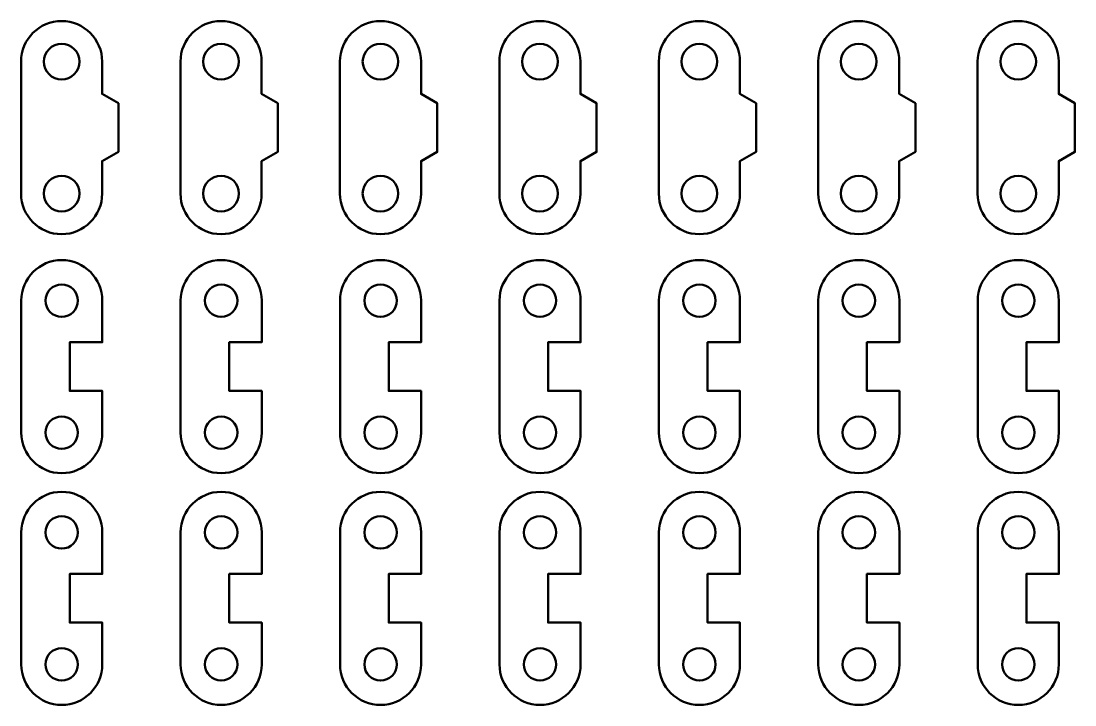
# Model space of a CAD drawing. Header units: inches. Extents: x 247 to 2765, y -1897 to -1110.
# Drawn here: x 1203.3 to 1268.3, y -1416.8 to -1374.7 of the extents above; entities that cross this region are included whole.
import ezdxf

# ---------------------------------------------------------------- set-up
doc = ezdxf.new("R2010")
doc.units = ezdxf.units.IN
doc.header["$MEASUREMENT"] = 0
doc.layers.add('Layer 1', color=7, linetype='Continuous')

msp = doc.modelspace()

# ---------------------------------------------------------------- linework, layer by layer
at = {"layer": 'Layer 1', "color": 18, "lineweight": 50, "true_color": 0x010101}
for points, knots in [([(1205.842, -1374.687), (1204.464, -1374.687), (1203.342, -1375.809), (1203.342, -1377.187), (1203.342, -1377.187), (1203.342, -1385.322), (1203.342, -1385.322), (1203.342, -1386.701), (1204.464, -1387.822), (1205.842, -1387.822), (1207.22, -1387.822), (1208.342, -1386.701), (1208.342, -1385.322), (1208.342, -1385.322), (1208.342, -1383.318), (1208.342, -1383.318), (1208.342, -1383.318), (1209.34, -1382.75), (1209.34, -1382.75), (1209.34, -1382.75), (1209.34, -1379.75), (1209.34, -1379.75), (1209.34, -1379.75), (1208.342, -1379.181), (1208.342, -1379.181), (1208.342, -1379.181), (1208.342, -1377.188), (1208.342, -1377.188), (1208.342, -1375.809), (1207.22, -1374.687), (1205.842, -1374.687)], [0, 0, 0, 0, 1, 1, 1, 2, 2, 2, 3, 3, 3, 4, 4, 4, 5, 5, 5, 6, 6, 6, 7, 7, 7, 8, 8, 8, 9, 9, 9, 10, 10, 10, 10]), ([(1215.673, -1374.687), (1214.295, -1374.687), (1213.173, -1375.809), (1213.173, -1377.187), (1213.173, -1377.187), (1213.173, -1385.322), (1213.173, -1385.322), (1213.173, -1386.701), (1214.295, -1387.822), (1215.673, -1387.822), (1217.052, -1387.822), (1218.174, -1386.701), (1218.174, -1385.322), (1218.174, -1385.322), (1218.174, -1383.318), (1218.174, -1383.318), (1218.174, -1383.318), (1219.171, -1382.75), (1219.171, -1382.75), (1219.171, -1382.75), (1219.171, -1379.75), (1219.171, -1379.75), (1219.171, -1379.75), (1218.174, -1379.181), (1218.174, -1379.181), (1218.174, -1379.181), (1218.174, -1377.188), (1218.174, -1377.188), (1218.174, -1375.809), (1217.052, -1374.687), (1215.673, -1374.687)], [0, 0, 0, 0, 1, 1, 1, 2, 2, 2, 3, 3, 3, 4, 4, 4, 5, 5, 5, 6, 6, 6, 7, 7, 7, 8, 8, 8, 9, 9, 9, 10, 10, 10, 10]), ([(1225.505, -1374.687), (1224.126, -1374.687), (1223.005, -1375.809), (1223.005, -1377.187), (1223.005, -1377.187), (1223.005, -1385.322), (1223.005, -1385.322), (1223.005, -1386.701), (1224.126, -1387.822), (1225.505, -1387.822), (1226.883, -1387.822), (1228.005, -1386.701), (1228.005, -1385.322), (1228.005, -1385.322), (1228.005, -1383.318), (1228.005, -1383.318), (1228.005, -1383.318), (1229.003, -1382.75), (1229.003, -1382.75), (1229.003, -1382.75), (1229.003, -1379.75), (1229.003, -1379.75), (1229.003, -1379.75), (1228.005, -1379.181), (1228.005, -1379.181), (1228.005, -1379.181), (1228.005, -1377.188), (1228.005, -1377.188), (1228.005, -1375.809), (1226.883, -1374.687), (1225.505, -1374.687)], [0, 0, 0, 0, 1, 1, 1, 2, 2, 2, 3, 3, 3, 4, 4, 4, 5, 5, 5, 6, 6, 6, 7, 7, 7, 8, 8, 8, 9, 9, 9, 10, 10, 10, 10]), ([(1235.336, -1374.687), (1233.958, -1374.687), (1232.836, -1375.809), (1232.836, -1377.187), (1232.836, -1377.187), (1232.836, -1385.322), (1232.836, -1385.322), (1232.836, -1386.701), (1233.958, -1387.822), (1235.336, -1387.822), (1236.715, -1387.822), (1237.837, -1386.701), (1237.837, -1385.322), (1237.837, -1385.322), (1237.837, -1383.318), (1237.837, -1383.318), (1237.837, -1383.318), (1238.834, -1382.75), (1238.834, -1382.75), (1238.834, -1382.75), (1238.834, -1379.75), (1238.834, -1379.75), (1238.834, -1379.75), (1237.837, -1379.181), (1237.837, -1379.181), (1237.837, -1379.181), (1237.837, -1377.188), (1237.837, -1377.188), (1237.837, -1375.809), (1236.715, -1374.687), (1235.336, -1374.687)], [0, 0, 0, 0, 1, 1, 1, 2, 2, 2, 3, 3, 3, 4, 4, 4, 5, 5, 5, 6, 6, 6, 7, 7, 7, 8, 8, 8, 9, 9, 9, 10, 10, 10, 10]), ([(1245.168, -1374.687), (1243.789, -1374.687), (1242.668, -1375.809), (1242.668, -1377.187), (1242.668, -1377.187), (1242.668, -1385.322), (1242.668, -1385.322), (1242.668, -1386.701), (1243.789, -1387.822), (1245.168, -1387.822), (1246.546, -1387.822), (1247.668, -1386.701), (1247.668, -1385.322), (1247.668, -1385.322), (1247.668, -1383.318), (1247.668, -1383.318), (1247.668, -1383.318), (1248.666, -1382.75), (1248.666, -1382.75), (1248.666, -1382.75), (1248.666, -1379.75), (1248.666, -1379.75), (1248.666, -1379.75), (1247.668, -1379.181), (1247.668, -1379.181), (1247.668, -1379.181), (1247.668, -1377.188), (1247.668, -1377.188), (1247.668, -1375.809), (1246.546, -1374.687), (1245.168, -1374.687)], [0, 0, 0, 0, 1, 1, 1, 2, 2, 2, 3, 3, 3, 4, 4, 4, 5, 5, 5, 6, 6, 6, 7, 7, 7, 8, 8, 8, 9, 9, 9, 10, 10, 10, 10]), ([(1254.999, -1374.687), (1253.621, -1374.687), (1252.499, -1375.809), (1252.499, -1377.187), (1252.499, -1377.187), (1252.499, -1385.322), (1252.499, -1385.322), (1252.499, -1386.701), (1253.621, -1387.822), (1254.999, -1387.822), (1256.377, -1387.822), (1257.499, -1386.701), (1257.499, -1385.322), (1257.499, -1385.322), (1257.499, -1383.318), (1257.499, -1383.318), (1257.499, -1383.318), (1258.497, -1382.75), (1258.497, -1382.75), (1258.497, -1382.75), (1258.497, -1379.75), (1258.497, -1379.75), (1258.497, -1379.75), (1257.499, -1379.181), (1257.499, -1379.181), (1257.499, -1379.181), (1257.499, -1377.188), (1257.499, -1377.188), (1257.499, -1375.809), (1256.377, -1374.687), (1254.999, -1374.687)], [0, 0, 0, 0, 1, 1, 1, 2, 2, 2, 3, 3, 3, 4, 4, 4, 5, 5, 5, 6, 6, 6, 7, 7, 7, 8, 8, 8, 9, 9, 9, 10, 10, 10, 10]), ([(1264.83, -1374.687), (1263.452, -1374.687), (1262.331, -1375.809), (1262.331, -1377.187), (1262.331, -1377.187), (1262.331, -1385.322), (1262.331, -1385.322), (1262.331, -1386.701), (1263.452, -1387.822), (1264.83, -1387.822), (1266.209, -1387.822), (1267.331, -1386.701), (1267.331, -1385.322), (1267.331, -1385.322), (1267.331, -1383.318), (1267.331, -1383.318), (1267.331, -1383.318), (1268.328, -1382.75), (1268.328, -1382.75), (1268.328, -1382.75), (1268.328, -1379.75), (1268.328, -1379.75), (1268.328, -1379.75), (1267.331, -1379.181), (1267.331, -1379.181), (1267.331, -1379.181), (1267.331, -1377.188), (1267.331, -1377.188), (1267.331, -1375.809), (1266.209, -1374.687), (1264.83, -1374.687)], [0, 0, 0, 0, 1, 1, 1, 2, 2, 2, 3, 3, 3, 4, 4, 4, 5, 5, 5, 6, 6, 6, 7, 7, 7, 8, 8, 8, 9, 9, 9, 10, 10, 10, 10]), ([(1205.842, -1376.087), (1206.45, -1376.087), (1206.942, -1376.579), (1206.942, -1377.187), (1206.942, -1377.795), (1206.45, -1378.287), (1205.842, -1378.287), (1205.235, -1378.287), (1204.742, -1377.795), (1204.742, -1377.187), (1204.742, -1376.58), (1205.235, -1376.087), (1205.842, -1376.087)], [0, 0, 0, 0, 1, 1, 1, 2, 2, 2, 3, 3, 3, 4, 4, 4, 4]), ([(1215.673, -1376.087), (1216.281, -1376.087), (1216.774, -1376.579), (1216.774, -1377.187), (1216.774, -1377.795), (1216.282, -1378.287), (1215.673, -1378.287), (1215.066, -1378.287), (1214.573, -1377.795), (1214.573, -1377.187), (1214.573, -1376.58), (1215.066, -1376.087), (1215.673, -1376.087)], [0, 0, 0, 0, 1, 1, 1, 2, 2, 2, 3, 3, 3, 4, 4, 4, 4]), ([(1225.505, -1376.087), (1226.112, -1376.087), (1226.605, -1376.579), (1226.605, -1377.187), (1226.605, -1377.795), (1226.113, -1378.287), (1225.505, -1378.287), (1224.897, -1378.287), (1224.405, -1377.795), (1224.405, -1377.187), (1224.405, -1376.58), (1224.897, -1376.087), (1225.505, -1376.087)], [0, 0, 0, 0, 1, 1, 1, 2, 2, 2, 3, 3, 3, 4, 4, 4, 4]), ([(1235.336, -1376.087), (1235.944, -1376.087), (1236.437, -1376.579), (1236.437, -1377.187), (1236.437, -1377.795), (1235.944, -1378.287), (1235.336, -1378.287), (1234.729, -1378.287), (1234.236, -1377.795), (1234.236, -1377.187), (1234.236, -1376.58), (1234.729, -1376.087), (1235.336, -1376.087)], [0, 0, 0, 0, 1, 1, 1, 2, 2, 2, 3, 3, 3, 4, 4, 4, 4]), ([(1245.168, -1376.087), (1245.775, -1376.087), (1246.268, -1376.579), (1246.268, -1377.187), (1246.268, -1377.795), (1245.776, -1378.287), (1245.168, -1378.287), (1244.56, -1378.287), (1244.068, -1377.795), (1244.068, -1377.187), (1244.068, -1376.58), (1244.56, -1376.087), (1245.168, -1376.087)], [0, 0, 0, 0, 1, 1, 1, 2, 2, 2, 3, 3, 3, 4, 4, 4, 4]), ([(1254.999, -1376.087), (1255.607, -1376.087), (1256.099, -1376.579), (1256.099, -1377.187), (1256.099, -1377.795), (1255.607, -1378.287), (1254.999, -1378.287), (1254.392, -1378.287), (1253.899, -1377.795), (1253.899, -1377.187), (1253.899, -1376.58), (1254.392, -1376.087), (1254.999, -1376.087)], [0, 0, 0, 0, 1, 1, 1, 2, 2, 2, 3, 3, 3, 4, 4, 4, 4]), ([(1264.83, -1376.087), (1265.438, -1376.087), (1265.931, -1376.579), (1265.931, -1377.187), (1265.931, -1377.795), (1265.439, -1378.287), (1264.83, -1378.287), (1264.223, -1378.287), (1263.731, -1377.795), (1263.731, -1377.187), (1263.731, -1376.58), (1264.223, -1376.087), (1264.83, -1376.087)], [0, 0, 0, 0, 1, 1, 1, 2, 2, 2, 3, 3, 3, 4, 4, 4, 4]), ([(1205.842, -1384.222), (1206.45, -1384.222), (1206.942, -1384.714), (1206.942, -1385.321), (1206.942, -1385.93), (1206.45, -1386.421), (1205.842, -1386.421), (1205.235, -1386.421), (1204.742, -1385.93), (1204.742, -1385.321), (1204.742, -1384.714), (1205.235, -1384.222), (1205.842, -1384.222)], [0, 0, 0, 0, 1, 1, 1, 2, 2, 2, 3, 3, 3, 4, 4, 4, 4]), ([(1215.673, -1384.222), (1216.281, -1384.222), (1216.774, -1384.714), (1216.774, -1385.321), (1216.774, -1385.93), (1216.281, -1386.421), (1215.673, -1386.421), (1215.066, -1386.421), (1214.573, -1385.93), (1214.573, -1385.321), (1214.573, -1384.714), (1215.066, -1384.222), (1215.673, -1384.222)], [0, 0, 0, 0, 1, 1, 1, 2, 2, 2, 3, 3, 3, 4, 4, 4, 4]), ([(1225.505, -1384.222), (1226.112, -1384.222), (1226.605, -1384.714), (1226.605, -1385.321), (1226.605, -1385.93), (1226.112, -1386.421), (1225.505, -1386.421), (1224.897, -1386.421), (1224.405, -1385.93), (1224.405, -1385.321), (1224.405, -1384.714), (1224.897, -1384.222), (1225.505, -1384.222)], [0, 0, 0, 0, 1, 1, 1, 2, 2, 2, 3, 3, 3, 4, 4, 4, 4]), ([(1235.336, -1384.222), (1235.944, -1384.222), (1236.437, -1384.714), (1236.437, -1385.321), (1236.437, -1385.93), (1235.944, -1386.421), (1235.336, -1386.421), (1234.729, -1386.421), (1234.236, -1385.93), (1234.236, -1385.321), (1234.236, -1384.714), (1234.729, -1384.222), (1235.336, -1384.222)], [0, 0, 0, 0, 1, 1, 1, 2, 2, 2, 3, 3, 3, 4, 4, 4, 4]), ([(1245.168, -1384.222), (1245.775, -1384.222), (1246.268, -1384.714), (1246.268, -1385.321), (1246.268, -1385.93), (1245.775, -1386.421), (1245.168, -1386.421), (1244.56, -1386.421), (1244.068, -1385.93), (1244.068, -1385.321), (1244.067, -1384.714), (1244.56, -1384.222), (1245.168, -1384.222)], [0, 0, 0, 0, 1, 1, 1, 2, 2, 2, 3, 3, 3, 4, 4, 4, 4]), ([(1254.999, -1384.222), (1255.607, -1384.222), (1256.099, -1384.714), (1256.099, -1385.321), (1256.099, -1385.93), (1255.607, -1386.421), (1254.999, -1386.421), (1254.392, -1386.421), (1253.899, -1385.93), (1253.899, -1385.321), (1253.899, -1384.714), (1254.392, -1384.222), (1254.999, -1384.222)], [0, 0, 0, 0, 1, 1, 1, 2, 2, 2, 3, 3, 3, 4, 4, 4, 4]), ([(1264.83, -1384.222), (1265.438, -1384.222), (1265.931, -1384.714), (1265.931, -1385.321), (1265.931, -1385.93), (1265.438, -1386.421), (1264.83, -1386.421), (1264.223, -1386.421), (1263.731, -1385.93), (1263.731, -1385.321), (1263.731, -1384.714), (1264.223, -1384.222), (1264.83, -1384.222)], [0, 0, 0, 0, 1, 1, 1, 2, 2, 2, 3, 3, 3, 4, 4, 4, 4]), ([(1205.847, -1389.421), (1204.469, -1389.421), (1203.348, -1390.543), (1203.348, -1391.921), (1203.348, -1391.921), (1203.348, -1400.056), (1203.348, -1400.056), (1203.348, -1401.435), (1204.469, -1402.556), (1205.847, -1402.556), (1207.226, -1402.556), (1208.348, -1401.435), (1208.348, -1400.056), (1208.348, -1400.056), (1208.348, -1397.484), (1208.348, -1397.484), (1208.348, -1397.484), (1206.348, -1397.484), (1206.348, -1397.484), (1206.348, -1397.484), (1206.348, -1394.484), (1206.348, -1394.484), (1206.348, -1394.484), (1208.348, -1394.484), (1208.348, -1394.484), (1208.348, -1394.484), (1208.348, -1391.921), (1208.348, -1391.921), (1208.348, -1390.542), (1207.226, -1389.421), (1205.847, -1389.421)], [0, 0, 0, 0, 1, 1, 1, 2, 2, 2, 3, 3, 3, 4, 4, 4, 5, 5, 5, 6, 6, 6, 7, 7, 7, 8, 8, 8, 9, 9, 9, 10, 10, 10, 10]), ([(1215.679, -1389.421), (1214.301, -1389.421), (1213.179, -1390.543), (1213.179, -1391.921), (1213.179, -1391.921), (1213.179, -1400.056), (1213.179, -1400.056), (1213.179, -1401.435), (1214.301, -1402.556), (1215.679, -1402.556), (1217.057, -1402.556), (1218.18, -1401.435), (1218.18, -1400.056), (1218.18, -1400.056), (1218.18, -1397.484), (1218.18, -1397.484), (1218.18, -1397.484), (1216.18, -1397.484), (1216.18, -1397.484), (1216.18, -1397.484), (1216.18, -1394.484), (1216.18, -1394.484), (1216.18, -1394.484), (1218.18, -1394.484), (1218.18, -1394.484), (1218.18, -1394.484), (1218.18, -1391.921), (1218.18, -1391.921), (1218.18, -1390.542), (1217.057, -1389.421), (1215.679, -1389.421)], [0, 0, 0, 0, 1, 1, 1, 2, 2, 2, 3, 3, 3, 4, 4, 4, 5, 5, 5, 6, 6, 6, 7, 7, 7, 8, 8, 8, 9, 9, 9, 10, 10, 10, 10]), ([(1225.51, -1389.421), (1224.132, -1389.421), (1223.01, -1390.543), (1223.01, -1391.921), (1223.01, -1391.921), (1223.01, -1400.056), (1223.01, -1400.056), (1223.01, -1401.435), (1224.132, -1402.556), (1225.51, -1402.556), (1226.889, -1402.556), (1228.01, -1401.435), (1228.01, -1400.056), (1228.01, -1400.056), (1228.01, -1397.484), (1228.01, -1397.484), (1228.01, -1397.484), (1226.011, -1397.484), (1226.011, -1397.484), (1226.011, -1397.484), (1226.011, -1394.484), (1226.011, -1394.484), (1226.011, -1394.484), (1228.01, -1394.484), (1228.01, -1394.484), (1228.01, -1394.484), (1228.01, -1391.921), (1228.01, -1391.921), (1228.01, -1390.542), (1226.889, -1389.421), (1225.51, -1389.421)], [0, 0, 0, 0, 1, 1, 1, 2, 2, 2, 3, 3, 3, 4, 4, 4, 5, 5, 5, 6, 6, 6, 7, 7, 7, 8, 8, 8, 9, 9, 9, 10, 10, 10, 10]), ([(1235.342, -1389.421), (1233.963, -1389.421), (1232.842, -1390.543), (1232.842, -1391.921), (1232.842, -1391.921), (1232.842, -1400.056), (1232.842, -1400.056), (1232.842, -1401.435), (1233.963, -1402.556), (1235.342, -1402.556), (1236.72, -1402.556), (1237.842, -1401.435), (1237.842, -1400.056), (1237.842, -1400.056), (1237.842, -1397.484), (1237.842, -1397.484), (1237.842, -1397.484), (1235.842, -1397.484), (1235.842, -1397.484), (1235.842, -1397.484), (1235.842, -1394.484), (1235.842, -1394.484), (1235.842, -1394.484), (1237.842, -1394.484), (1237.842, -1394.484), (1237.842, -1394.484), (1237.842, -1391.921), (1237.842, -1391.921), (1237.842, -1390.542), (1236.72, -1389.421), (1235.342, -1389.421)], [0, 0, 0, 0, 1, 1, 1, 2, 2, 2, 3, 3, 3, 4, 4, 4, 5, 5, 5, 6, 6, 6, 7, 7, 7, 8, 8, 8, 9, 9, 9, 10, 10, 10, 10]), ([(1245.173, -1389.421), (1243.795, -1389.421), (1242.674, -1390.543), (1242.674, -1391.921), (1242.674, -1391.921), (1242.674, -1400.056), (1242.674, -1400.056), (1242.674, -1401.435), (1243.795, -1402.556), (1245.173, -1402.556), (1246.552, -1402.556), (1247.674, -1401.435), (1247.674, -1400.056), (1247.674, -1400.056), (1247.674, -1397.484), (1247.674, -1397.484), (1247.674, -1397.484), (1245.674, -1397.484), (1245.674, -1397.484), (1245.674, -1397.484), (1245.674, -1394.484), (1245.674, -1394.484), (1245.674, -1394.484), (1247.674, -1394.484), (1247.674, -1394.484), (1247.674, -1394.484), (1247.674, -1391.921), (1247.674, -1391.921), (1247.674, -1390.542), (1246.552, -1389.421), (1245.173, -1389.421)], [0, 0, 0, 0, 1, 1, 1, 2, 2, 2, 3, 3, 3, 4, 4, 4, 5, 5, 5, 6, 6, 6, 7, 7, 7, 8, 8, 8, 9, 9, 9, 10, 10, 10, 10]), ([(1255.005, -1389.421), (1253.626, -1389.421), (1252.505, -1390.543), (1252.505, -1391.921), (1252.505, -1391.921), (1252.505, -1400.056), (1252.505, -1400.056), (1252.505, -1401.435), (1253.626, -1402.556), (1255.005, -1402.556), (1256.383, -1402.556), (1257.505, -1401.435), (1257.505, -1400.056), (1257.505, -1400.056), (1257.505, -1397.484), (1257.505, -1397.484), (1257.505, -1397.484), (1255.505, -1397.484), (1255.505, -1397.484), (1255.505, -1397.484), (1255.505, -1394.484), (1255.505, -1394.484), (1255.505, -1394.484), (1257.505, -1394.484), (1257.505, -1394.484), (1257.505, -1394.484), (1257.505, -1391.921), (1257.505, -1391.921), (1257.505, -1390.542), (1256.384, -1389.421), (1255.005, -1389.421)], [0, 0, 0, 0, 1, 1, 1, 2, 2, 2, 3, 3, 3, 4, 4, 4, 5, 5, 5, 6, 6, 6, 7, 7, 7, 8, 8, 8, 9, 9, 9, 10, 10, 10, 10]), ([(1264.836, -1389.421), (1263.458, -1389.421), (1262.336, -1390.543), (1262.336, -1391.921), (1262.336, -1391.921), (1262.336, -1400.056), (1262.336, -1400.056), (1262.336, -1401.435), (1263.458, -1402.556), (1264.836, -1402.556), (1266.215, -1402.556), (1267.337, -1401.435), (1267.337, -1400.056), (1267.337, -1400.056), (1267.337, -1397.484), (1267.337, -1397.484), (1267.337, -1397.484), (1265.337, -1397.484), (1265.337, -1397.484), (1265.337, -1397.484), (1265.337, -1394.484), (1265.337, -1394.484), (1265.337, -1394.484), (1267.337, -1394.484), (1267.337, -1394.484), (1267.337, -1394.484), (1267.337, -1391.921), (1267.337, -1391.921), (1267.337, -1390.542), (1266.215, -1389.421), (1264.836, -1389.421)], [0, 0, 0, 0, 1, 1, 1, 2, 2, 2, 3, 3, 3, 4, 4, 4, 5, 5, 5, 6, 6, 6, 7, 7, 7, 8, 8, 8, 9, 9, 9, 10, 10, 10, 10]), ([(1205.847, -1390.921), (1206.4, -1390.921), (1206.848, -1391.369), (1206.848, -1391.921), (1206.848, -1392.473), (1206.4, -1392.921), (1205.847, -1392.921), (1205.296, -1392.921), (1204.848, -1392.473), (1204.848, -1391.921), (1204.848, -1391.368), (1205.296, -1390.921), (1205.847, -1390.921)], [0, 0, 0, 0, 1, 1, 1, 2, 2, 2, 3, 3, 3, 4, 4, 4, 4]), ([(1215.679, -1390.921), (1216.231, -1390.921), (1216.68, -1391.369), (1216.68, -1391.921), (1216.68, -1392.473), (1216.231, -1392.921), (1215.679, -1392.921), (1215.127, -1392.921), (1214.679, -1392.473), (1214.679, -1391.921), (1214.679, -1391.368), (1215.127, -1390.921), (1215.679, -1390.921)], [0, 0, 0, 0, 1, 1, 1, 2, 2, 2, 3, 3, 3, 4, 4, 4, 4]), ([(1225.51, -1390.921), (1226.063, -1390.921), (1226.51, -1391.369), (1226.51, -1391.921), (1226.51, -1392.473), (1226.063, -1392.921), (1225.51, -1392.921), (1224.958, -1392.921), (1224.51, -1392.473), (1224.51, -1391.921), (1224.51, -1391.368), (1224.958, -1390.921), (1225.51, -1390.921)], [0, 0, 0, 0, 1, 1, 1, 2, 2, 2, 3, 3, 3, 4, 4, 4, 4]), ([(1235.342, -1390.921), (1235.894, -1390.921), (1236.342, -1391.369), (1236.342, -1391.921), (1236.342, -1392.473), (1235.894, -1392.921), (1235.342, -1392.921), (1234.79, -1392.921), (1234.342, -1392.473), (1234.342, -1391.921), (1234.342, -1391.368), (1234.79, -1390.921), (1235.342, -1390.921)], [0, 0, 0, 0, 1, 1, 1, 2, 2, 2, 3, 3, 3, 4, 4, 4, 4]), ([(1245.173, -1390.921), (1245.726, -1390.921), (1246.174, -1391.369), (1246.174, -1391.921), (1246.174, -1392.473), (1245.726, -1392.921), (1245.173, -1392.921), (1244.622, -1392.921), (1244.173, -1392.473), (1244.173, -1391.921), (1244.173, -1391.368), (1244.621, -1390.921), (1245.173, -1390.921)], [0, 0, 0, 0, 1, 1, 1, 2, 2, 2, 3, 3, 3, 4, 4, 4, 4]), ([(1255.005, -1390.921), (1255.557, -1390.921), (1256.005, -1391.369), (1256.005, -1391.921), (1256.005, -1392.473), (1255.557, -1392.921), (1255.005, -1392.921), (1254.453, -1392.921), (1254.005, -1392.473), (1254.005, -1391.921), (1254.005, -1391.368), (1254.453, -1390.921), (1255.005, -1390.921)], [0, 0, 0, 0, 1, 1, 1, 2, 2, 2, 3, 3, 3, 4, 4, 4, 4]), ([(1264.836, -1390.921), (1265.388, -1390.921), (1265.837, -1391.369), (1265.837, -1391.921), (1265.837, -1392.473), (1265.388, -1392.921), (1264.836, -1392.921), (1264.284, -1392.921), (1263.836, -1392.473), (1263.836, -1391.921), (1263.836, -1391.368), (1264.284, -1390.921), (1264.836, -1390.921)], [0, 0, 0, 0, 1, 1, 1, 2, 2, 2, 3, 3, 3, 4, 4, 4, 4]), ([(1205.847, -1399.056), (1206.4, -1399.056), (1206.848, -1399.503), (1206.848, -1400.055), (1206.848, -1400.608), (1206.4, -1401.056), (1205.847, -1401.056), (1205.296, -1401.056), (1204.848, -1400.608), (1204.848, -1400.055), (1204.848, -1399.503), (1205.296, -1399.056), (1205.847, -1399.056)], [0, 0, 0, 0, 1, 1, 1, 2, 2, 2, 3, 3, 3, 4, 4, 4, 4]), ([(1215.679, -1399.056), (1216.231, -1399.056), (1216.68, -1399.503), (1216.68, -1400.055), (1216.68, -1400.608), (1216.231, -1401.056), (1215.679, -1401.056), (1215.127, -1401.056), (1214.679, -1400.608), (1214.679, -1400.055), (1214.679, -1399.503), (1215.127, -1399.056), (1215.679, -1399.056)], [0, 0, 0, 0, 1, 1, 1, 2, 2, 2, 3, 3, 3, 4, 4, 4, 4]), ([(1225.51, -1399.056), (1226.063, -1399.056), (1226.51, -1399.503), (1226.51, -1400.055), (1226.51, -1400.608), (1226.063, -1401.056), (1225.51, -1401.056), (1224.958, -1401.056), (1224.51, -1400.608), (1224.51, -1400.055), (1224.51, -1399.503), (1224.958, -1399.056), (1225.51, -1399.056)], [0, 0, 0, 0, 1, 1, 1, 2, 2, 2, 3, 3, 3, 4, 4, 4, 4]), ([(1235.342, -1399.056), (1235.894, -1399.056), (1236.342, -1399.503), (1236.342, -1400.055), (1236.342, -1400.608), (1235.894, -1401.056), (1235.342, -1401.056), (1234.79, -1401.056), (1234.342, -1400.608), (1234.342, -1400.055), (1234.342, -1399.503), (1234.79, -1399.056), (1235.342, -1399.056)], [0, 0, 0, 0, 1, 1, 1, 2, 2, 2, 3, 3, 3, 4, 4, 4, 4]), ([(1245.173, -1399.056), (1245.726, -1399.056), (1246.174, -1399.503), (1246.174, -1400.055), (1246.174, -1400.608), (1245.726, -1401.056), (1245.173, -1401.056), (1244.622, -1401.056), (1244.173, -1400.608), (1244.173, -1400.055), (1244.173, -1399.503), (1244.621, -1399.056), (1245.173, -1399.056)], [0, 0, 0, 0, 1, 1, 1, 2, 2, 2, 3, 3, 3, 4, 4, 4, 4]), ([(1255.005, -1399.056), (1255.557, -1399.056), (1256.005, -1399.503), (1256.005, -1400.055), (1256.005, -1400.608), (1255.557, -1401.056), (1255.005, -1401.056), (1254.453, -1401.056), (1254.005, -1400.608), (1254.005, -1400.055), (1254.005, -1399.503), (1254.453, -1399.056), (1255.005, -1399.056)], [0, 0, 0, 0, 1, 1, 1, 2, 2, 2, 3, 3, 3, 4, 4, 4, 4]), ([(1264.836, -1399.056), (1265.388, -1399.056), (1265.837, -1399.503), (1265.837, -1400.055), (1265.837, -1400.608), (1265.388, -1401.056), (1264.836, -1401.056), (1264.284, -1401.056), (1263.836, -1400.608), (1263.836, -1400.055), (1263.836, -1399.503), (1264.284, -1399.056), (1264.836, -1399.056)], [0, 0, 0, 0, 1, 1, 1, 2, 2, 2, 3, 3, 3, 4, 4, 4, 4]), ([(1205.847, -1403.706), (1204.469, -1403.706), (1203.348, -1404.828), (1203.348, -1406.207), (1203.348, -1406.207), (1203.348, -1414.341), (1203.348, -1414.341), (1203.348, -1415.72), (1204.469, -1416.841), (1205.847, -1416.841), (1207.226, -1416.841), (1208.348, -1415.72), (1208.348, -1414.341), (1208.348, -1414.341), (1208.348, -1411.769), (1208.348, -1411.769), (1208.348, -1411.769), (1206.348, -1411.769), (1206.348, -1411.769), (1206.348, -1411.769), (1206.348, -1408.769), (1206.348, -1408.769), (1206.348, -1408.769), (1208.348, -1408.769), (1208.348, -1408.769), (1208.348, -1408.769), (1208.348, -1406.207), (1208.348, -1406.207), (1208.348, -1404.828), (1207.226, -1403.706), (1205.847, -1403.706)], [0, 0, 0, 0, 1, 1, 1, 2, 2, 2, 3, 3, 3, 4, 4, 4, 5, 5, 5, 6, 6, 6, 7, 7, 7, 8, 8, 8, 9, 9, 9, 10, 10, 10, 10]), ([(1215.679, -1403.706), (1214.301, -1403.706), (1213.179, -1404.828), (1213.179, -1406.207), (1213.179, -1406.207), (1213.179, -1414.341), (1213.179, -1414.341), (1213.179, -1415.72), (1214.301, -1416.841), (1215.679, -1416.841), (1217.057, -1416.841), (1218.18, -1415.72), (1218.18, -1414.341), (1218.18, -1414.341), (1218.18, -1411.769), (1218.18, -1411.769), (1218.18, -1411.769), (1216.18, -1411.769), (1216.18, -1411.769), (1216.18, -1411.769), (1216.18, -1408.769), (1216.18, -1408.769), (1216.18, -1408.769), (1218.18, -1408.769), (1218.18, -1408.769), (1218.18, -1408.769), (1218.18, -1406.207), (1218.18, -1406.207), (1218.18, -1404.828), (1217.057, -1403.706), (1215.679, -1403.706)], [0, 0, 0, 0, 1, 1, 1, 2, 2, 2, 3, 3, 3, 4, 4, 4, 5, 5, 5, 6, 6, 6, 7, 7, 7, 8, 8, 8, 9, 9, 9, 10, 10, 10, 10]), ([(1225.51, -1403.706), (1224.132, -1403.706), (1223.01, -1404.828), (1223.01, -1406.207), (1223.01, -1406.207), (1223.01, -1414.341), (1223.01, -1414.341), (1223.01, -1415.72), (1224.132, -1416.841), (1225.51, -1416.841), (1226.889, -1416.841), (1228.01, -1415.72), (1228.01, -1414.341), (1228.01, -1414.341), (1228.01, -1411.769), (1228.01, -1411.769), (1228.01, -1411.769), (1226.011, -1411.769), (1226.011, -1411.769), (1226.011, -1411.769), (1226.011, -1408.769), (1226.011, -1408.769), (1226.011, -1408.769), (1228.01, -1408.769), (1228.01, -1408.769), (1228.01, -1408.769), (1228.01, -1406.207), (1228.01, -1406.207), (1228.01, -1404.828), (1226.889, -1403.706), (1225.51, -1403.706)], [0, 0, 0, 0, 1, 1, 1, 2, 2, 2, 3, 3, 3, 4, 4, 4, 5, 5, 5, 6, 6, 6, 7, 7, 7, 8, 8, 8, 9, 9, 9, 10, 10, 10, 10]), ([(1235.342, -1403.706), (1233.963, -1403.706), (1232.842, -1404.828), (1232.842, -1406.207), (1232.842, -1406.207), (1232.842, -1414.341), (1232.842, -1414.341), (1232.842, -1415.72), (1233.963, -1416.841), (1235.342, -1416.841), (1236.72, -1416.841), (1237.842, -1415.72), (1237.842, -1414.341), (1237.842, -1414.341), (1237.842, -1411.769), (1237.842, -1411.769), (1237.842, -1411.769), (1235.842, -1411.769), (1235.842, -1411.769), (1235.842, -1411.769), (1235.842, -1408.769), (1235.842, -1408.769), (1235.842, -1408.769), (1237.842, -1408.769), (1237.842, -1408.769), (1237.842, -1408.769), (1237.842, -1406.207), (1237.842, -1406.207), (1237.842, -1404.828), (1236.72, -1403.706), (1235.342, -1403.706)], [0, 0, 0, 0, 1, 1, 1, 2, 2, 2, 3, 3, 3, 4, 4, 4, 5, 5, 5, 6, 6, 6, 7, 7, 7, 8, 8, 8, 9, 9, 9, 10, 10, 10, 10]), ([(1245.173, -1403.706), (1243.795, -1403.706), (1242.674, -1404.828), (1242.674, -1406.207), (1242.674, -1406.207), (1242.674, -1414.341), (1242.674, -1414.341), (1242.674, -1415.72), (1243.795, -1416.841), (1245.173, -1416.841), (1246.552, -1416.841), (1247.674, -1415.72), (1247.674, -1414.341), (1247.674, -1414.341), (1247.674, -1411.769), (1247.674, -1411.769), (1247.674, -1411.769), (1245.674, -1411.769), (1245.674, -1411.769), (1245.674, -1411.769), (1245.674, -1408.769), (1245.674, -1408.769), (1245.674, -1408.769), (1247.674, -1408.769), (1247.674, -1408.769), (1247.674, -1408.769), (1247.674, -1406.207), (1247.674, -1406.207), (1247.674, -1404.828), (1246.552, -1403.706), (1245.173, -1403.706)], [0, 0, 0, 0, 1, 1, 1, 2, 2, 2, 3, 3, 3, 4, 4, 4, 5, 5, 5, 6, 6, 6, 7, 7, 7, 8, 8, 8, 9, 9, 9, 10, 10, 10, 10]), ([(1255.005, -1403.706), (1253.626, -1403.706), (1252.505, -1404.828), (1252.505, -1406.207), (1252.505, -1406.207), (1252.505, -1414.341), (1252.505, -1414.341), (1252.505, -1415.72), (1253.626, -1416.841), (1255.005, -1416.841), (1256.383, -1416.841), (1257.505, -1415.72), (1257.505, -1414.341), (1257.505, -1414.341), (1257.505, -1411.769), (1257.505, -1411.769), (1257.505, -1411.769), (1255.505, -1411.769), (1255.505, -1411.769), (1255.505, -1411.769), (1255.505, -1408.769), (1255.505, -1408.769), (1255.505, -1408.769), (1257.505, -1408.769), (1257.505, -1408.769), (1257.505, -1408.769), (1257.505, -1406.207), (1257.505, -1406.207), (1257.505, -1404.828), (1256.384, -1403.706), (1255.005, -1403.706)], [0, 0, 0, 0, 1, 1, 1, 2, 2, 2, 3, 3, 3, 4, 4, 4, 5, 5, 5, 6, 6, 6, 7, 7, 7, 8, 8, 8, 9, 9, 9, 10, 10, 10, 10]), ([(1264.836, -1403.706), (1263.458, -1403.706), (1262.336, -1404.828), (1262.336, -1406.207), (1262.336, -1406.207), (1262.336, -1414.341), (1262.336, -1414.341), (1262.336, -1415.72), (1263.458, -1416.841), (1264.836, -1416.841), (1266.215, -1416.841), (1267.337, -1415.72), (1267.337, -1414.341), (1267.337, -1414.341), (1267.337, -1411.769), (1267.337, -1411.769), (1267.337, -1411.769), (1265.337, -1411.769), (1265.337, -1411.769), (1265.337, -1411.769), (1265.337, -1408.769), (1265.337, -1408.769), (1265.337, -1408.769), (1267.337, -1408.769), (1267.337, -1408.769), (1267.337, -1408.769), (1267.337, -1406.207), (1267.337, -1406.207), (1267.337, -1404.828), (1266.215, -1403.706), (1264.836, -1403.706)], [0, 0, 0, 0, 1, 1, 1, 2, 2, 2, 3, 3, 3, 4, 4, 4, 5, 5, 5, 6, 6, 6, 7, 7, 7, 8, 8, 8, 9, 9, 9, 10, 10, 10, 10]), ([(1205.847, -1405.206), (1206.4, -1405.206), (1206.848, -1405.654), (1206.848, -1406.207), (1206.848, -1406.758), (1206.4, -1407.206), (1205.847, -1407.206), (1205.296, -1407.206), (1204.848, -1406.758), (1204.848, -1406.207), (1204.848, -1405.654), (1205.296, -1405.206), (1205.847, -1405.206)], [0, 0, 0, 0, 1, 1, 1, 2, 2, 2, 3, 3, 3, 4, 4, 4, 4]), ([(1215.679, -1405.206), (1216.231, -1405.206), (1216.68, -1405.654), (1216.68, -1406.207), (1216.68, -1406.758), (1216.231, -1407.206), (1215.679, -1407.206), (1215.127, -1407.206), (1214.679, -1406.758), (1214.679, -1406.207), (1214.679, -1405.654), (1215.127, -1405.206), (1215.679, -1405.206)], [0, 0, 0, 0, 1, 1, 1, 2, 2, 2, 3, 3, 3, 4, 4, 4, 4]), ([(1225.51, -1405.206), (1226.063, -1405.206), (1226.51, -1405.654), (1226.51, -1406.207), (1226.51, -1406.758), (1226.063, -1407.206), (1225.51, -1407.206), (1224.958, -1407.206), (1224.51, -1406.758), (1224.51, -1406.207), (1224.51, -1405.654), (1224.958, -1405.206), (1225.51, -1405.206)], [0, 0, 0, 0, 1, 1, 1, 2, 2, 2, 3, 3, 3, 4, 4, 4, 4]), ([(1235.342, -1405.206), (1235.894, -1405.206), (1236.342, -1405.654), (1236.342, -1406.207), (1236.342, -1406.758), (1235.894, -1407.206), (1235.342, -1407.206), (1234.79, -1407.206), (1234.342, -1406.758), (1234.342, -1406.207), (1234.342, -1405.654), (1234.79, -1405.206), (1235.342, -1405.206)], [0, 0, 0, 0, 1, 1, 1, 2, 2, 2, 3, 3, 3, 4, 4, 4, 4]), ([(1245.173, -1405.206), (1245.726, -1405.206), (1246.174, -1405.654), (1246.174, -1406.207), (1246.174, -1406.758), (1245.726, -1407.206), (1245.173, -1407.206), (1244.622, -1407.206), (1244.173, -1406.758), (1244.173, -1406.207), (1244.173, -1405.654), (1244.621, -1405.206), (1245.173, -1405.206)], [0, 0, 0, 0, 1, 1, 1, 2, 2, 2, 3, 3, 3, 4, 4, 4, 4]), ([(1255.005, -1405.206), (1255.557, -1405.206), (1256.005, -1405.654), (1256.005, -1406.207), (1256.005, -1406.758), (1255.557, -1407.206), (1255.005, -1407.206), (1254.453, -1407.206), (1254.005, -1406.758), (1254.005, -1406.207), (1254.005, -1405.654), (1254.453, -1405.206), (1255.005, -1405.206)], [0, 0, 0, 0, 1, 1, 1, 2, 2, 2, 3, 3, 3, 4, 4, 4, 4]), ([(1264.836, -1405.206), (1265.388, -1405.206), (1265.837, -1405.654), (1265.837, -1406.207), (1265.837, -1406.758), (1265.388, -1407.206), (1264.836, -1407.206), (1264.284, -1407.206), (1263.836, -1406.758), (1263.836, -1406.207), (1263.836, -1405.654), (1264.284, -1405.206), (1264.836, -1405.206)], [0, 0, 0, 0, 1, 1, 1, 2, 2, 2, 3, 3, 3, 4, 4, 4, 4]), ([(1205.847, -1413.341), (1206.4, -1413.341), (1206.848, -1413.789), (1206.848, -1414.341), (1206.848, -1414.893), (1206.4, -1415.341), (1205.847, -1415.341), (1205.296, -1415.341), (1204.848, -1414.893), (1204.848, -1414.341), (1204.848, -1413.789), (1205.296, -1413.341), (1205.847, -1413.341)], [0, 0, 0, 0, 1, 1, 1, 2, 2, 2, 3, 3, 3, 4, 4, 4, 4]), ([(1215.679, -1413.341), (1216.231, -1413.341), (1216.68, -1413.789), (1216.68, -1414.341), (1216.68, -1414.893), (1216.231, -1415.341), (1215.679, -1415.341), (1215.127, -1415.341), (1214.679, -1414.893), (1214.679, -1414.341), (1214.679, -1413.789), (1215.127, -1413.341), (1215.679, -1413.341)], [0, 0, 0, 0, 1, 1, 1, 2, 2, 2, 3, 3, 3, 4, 4, 4, 4]), ([(1225.51, -1413.341), (1226.063, -1413.341), (1226.51, -1413.789), (1226.51, -1414.341), (1226.51, -1414.893), (1226.063, -1415.341), (1225.51, -1415.341), (1224.958, -1415.341), (1224.51, -1414.893), (1224.51, -1414.341), (1224.51, -1413.789), (1224.958, -1413.341), (1225.51, -1413.341)], [0, 0, 0, 0, 1, 1, 1, 2, 2, 2, 3, 3, 3, 4, 4, 4, 4]), ([(1235.342, -1413.341), (1235.894, -1413.341), (1236.342, -1413.789), (1236.342, -1414.341), (1236.342, -1414.893), (1235.894, -1415.341), (1235.342, -1415.341), (1234.79, -1415.341), (1234.342, -1414.893), (1234.342, -1414.341), (1234.342, -1413.789), (1234.79, -1413.341), (1235.342, -1413.341)], [0, 0, 0, 0, 1, 1, 1, 2, 2, 2, 3, 3, 3, 4, 4, 4, 4]), ([(1245.173, -1413.341), (1245.726, -1413.341), (1246.174, -1413.789), (1246.174, -1414.341), (1246.174, -1414.893), (1245.726, -1415.341), (1245.173, -1415.341), (1244.622, -1415.341), (1244.173, -1414.893), (1244.173, -1414.341), (1244.173, -1413.789), (1244.621, -1413.341), (1245.173, -1413.341)], [0, 0, 0, 0, 1, 1, 1, 2, 2, 2, 3, 3, 3, 4, 4, 4, 4]), ([(1255.005, -1413.341), (1255.557, -1413.341), (1256.005, -1413.789), (1256.005, -1414.341), (1256.005, -1414.893), (1255.557, -1415.341), (1255.005, -1415.341), (1254.453, -1415.341), (1254.005, -1414.893), (1254.005, -1414.341), (1254.005, -1413.789), (1254.453, -1413.341), (1255.005, -1413.341)], [0, 0, 0, 0, 1, 1, 1, 2, 2, 2, 3, 3, 3, 4, 4, 4, 4]), ([(1264.836, -1413.341), (1265.388, -1413.341), (1265.837, -1413.789), (1265.837, -1414.341), (1265.837, -1414.893), (1265.388, -1415.341), (1264.836, -1415.341), (1264.284, -1415.341), (1263.836, -1414.893), (1263.836, -1414.341), (1263.836, -1413.789), (1264.284, -1413.341), (1264.836, -1413.341)], [0, 0, 0, 0, 1, 1, 1, 2, 2, 2, 3, 3, 3, 4, 4, 4, 4])]:
    msp.add_open_spline(points, degree=3, knots=knots, dxfattribs=at)

doc.saveas('drawing.dxf')
